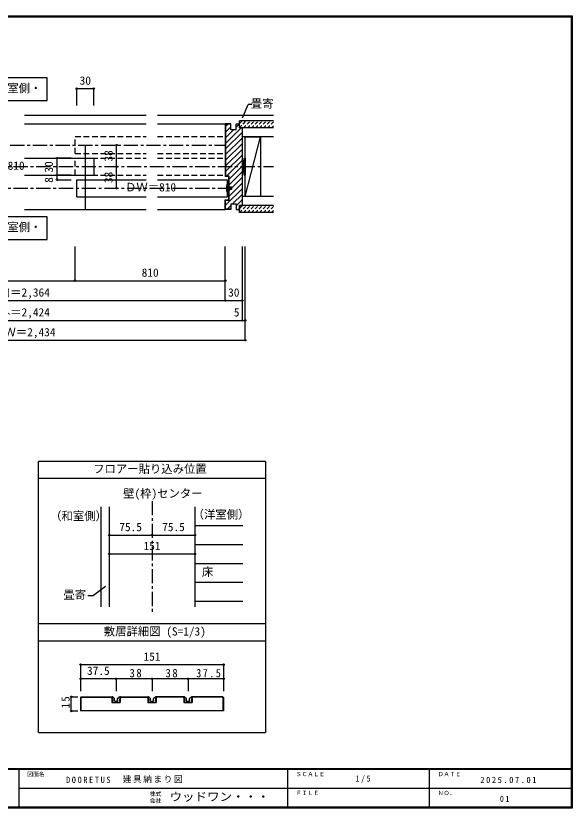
# Model space of a CAD drawing. Units: millimetres at full size, sheet at 1:5, with parts at other scales. Extents: x -973 to 977, y -701 to 696.
# Drawn here: x -3 to 977, y -701 to 696 of the extents above; entities that cross this region are included whole.
import ezdxf
from ezdxf.enums import TextEntityAlignment as Align

# ---------------------------------------------------------------- set-up
doc = ezdxf.new("R2010")
doc.units = ezdxf.units.MM
doc.header["$LTSCALE"] = 5
doc.header["$PDMODE"] = 32
doc.header["$PDSIZE"] = 2.5
for name, pattern in [('CHAIN1', [8, 5, -1, 1, -1]), ('DASHED1', [1.8, 1.2, -0.6]), ('DASHED2', [3, 2, -1])]:
    doc.linetypes.add(name, pattern=pattern)
for name, color, linetype in [('0-1_通り芯', 4, 'CHAIN1'), ('0-2_柱', 7, 'Continuous'), ('0-3_仕上げ', 2, 'Continuous'), ('0-4_枠', 3, 'Continuous'), ('0-6_扉', 6, 'Continuous'), ('0-7_金物', 7, 'Continuous'), ('0-A_文字', 7, 'Continuous'), ('0-B_寸法', 7, 'Continuous'), ('0-C_ハッチ', 4, 'Continuous'), ('2-4_枠', 7, 'Continuous'), ('2-B_ﾊｯﾁ', 4, 'Continuous'), ('F-0_補助線', 7, 'Continuous'), ('F-1_枠', 6, 'Continuous'), ('F-A_文字', 7, 'Continuous')]:
    doc.layers.add(name, color=color, linetype=linetype)
doc.styles.add('ＭＳ ゴシック', font='')
doc.styles.get('ＭＳ ゴシック').set_extended_font_data('MS Gothic')

msp = doc.modelspace()

# ---------------------------------------------------------------- linework, layer by layer
at = {"layer": '0-1_通り芯'}
for p, q in [((-447.347, 430), (450.622, 430)), ((236.653, -159.5), (236.653, -356.007))]:
    msp.add_line(p, q, dxfattribs=at)
at = {"layer": '0-2_柱'}
for p, q in [((400.653, 482.5), (427.653, 482.5)), ((400.653, 377.5), (427.653, 482.5)), ((427.653, 482.5), (427.653, 377.5))]:
    msp.add_line(p, q, dxfattribs=at)
msp.add_lwpolyline([(427.653, 377.5), (400.653, 377.5), (400.653, 482.5)], dxfattribs=at)
at = {"layer": '0-3_仕上げ'}
for p, q in [((11.653, 520.5), (226.32, 520.5)), ((246.32, 520.5), (450.622, 520.5)), ((450.653, 511), (390.653, 511)), ((390.653, 498.5), (390.653, 511)), ((450.653, 498.5), (390.653, 498.5)), ((395.653, 482.5), (395.653, 498.5)), ((450.653, 482.5), (395.653, 482.5)), ((395.653, 361.5), (395.653, 377.5)), ((450.653, 377.5), (395.653, 377.5)), ((450.653, 361.5), (390.653, 361.5)), ((390.653, 349), (390.653, 361.5)), ((450.653, 349), (390.653, 349)), ((146.153, -169.5), (146.153, -346.007))]:
    msp.add_line(p, q, dxfattribs=at)
at = {"layer": '0-4_枠', "color": 4}
for p, q in [((11.653, 505.5), (226.32, 505.5)), ((246.32, 505.5), (365.653, 505.5)), ((11.653, 354.5), (226.32, 354.5)), ((246.32, 354.5), (365.653, 354.5))]:
    msp.add_line(p, q, dxfattribs=at)
at = {"layer": '0-4_枠'}
for p, q in [((365.653, 505.5), (365.653, 412.5)), ((375.653, 505.5), (365.653, 505.5)), ((366.153, 505), (366.153, 413)), ((375.653, 505), (366.153, 505)), ((375.653, 495.5), (375.653, 505.5)), ((384.653, 505.5), (390.653, 505.5)), ((384.653, 495.5), (384.653, 505.5)), ((390.653, 498.5), (390.653, 505.5)), ((375.653, 495.5), (384.653, 495.5)), ((390.653, 498.5), (395.653, 498.5)), ((395.653, 361.5), (395.653, 498.5)), ((371.653, 412.5), (365.653, 412.5)), ((372.153, 413), (366.153, 413)), ((371.653, 371.5), (371.653, 412.5)), ((372.153, 371), (372.153, 413)), ((365.653, 371.5), (371.653, 371.5)), ((365.653, 354.5), (365.653, 371.5)), ((366.153, 371), (372.153, 371)), ((366.153, 355), (366.153, 371)), ((375.653, 364.5), (375.653, 354.5)), ((375.653, 364.5), (384.653, 364.5)), ((384.653, 364.5), (384.653, 354.5)), ((375.653, 354.5), (365.653, 354.5)), ((375.653, 355), (366.153, 355)), ((384.653, 354.5), (390.653, 354.5)), ((390.653, 361.5), (395.653, 361.5)), ((390.653, 361.5), (390.653, 354.5)), ((161.153, -169.5), (161.153, -346.007)), ((312.153, -169.5), (312.153, -346.007))]:
    msp.add_line(p, q, dxfattribs=at)
at = {"layer": '0-6_扉', "color": 2, "linetype": 'DASHED2'}
for p, q in [((100.986, 453), (100.986, 483)), ((100.986, 483), (226.32, 483)), ((246.32, 483), (365.653, 483)), ((365.653, 483), (365.653, 453)), ((100.986, 453), (226.32, 453)), ((246.32, 453), (365.653, 453)), ((100.986, 415), (100.986, 445)), ((100.986, 445), (226.32, 445)), ((246.32, 445), (365.653, 445)), ((365.653, 445), (365.653, 415)), ((100.986, 415), (226.32, 415)), ((246.32, 415), (365.653, 415))]:
    msp.add_line(p, q, dxfattribs=at)
at = {"layer": '0-6_扉', "color": 3}
msp.add_line((118.986, 467.5), (118.986, 354.5), dxfattribs=at)
at = {"layer": '0-6_扉'}
for p, q in [((11.653, 445), (133.986, 445)), ((133.986, 445), (133.986, 415)), ((11.653, 415), (133.986, 415)), ((103.986, 377), (103.986, 407)), ((103.986, 407), (226.32, 407)), ((246.32, 407), (368.653, 407)), ((368.653, 407), (368.653, 377)), ((103.986, 377), (226.32, 377)), ((246.32, 377), (368.653, 377))]:
    msp.add_line(p, q, dxfattribs=at)
at = {"layer": '0-7_金物'}
for p, q in [((396.653, 439), (395.653, 439)), ((398.653, 440), (396.653, 440)), ((396.653, 420), (396.653, 440)), ((398.653, 415), (398.653, 445)), ((398.653, 445), (400.653, 445)), ((400.653, 445), (400.653, 415)), ((396.653, 421), (395.653, 421)), ((398.653, 420), (396.653, 420)), ((398.653, 415), (400.653, 415)), ((371.653, 399.5), (368.653, 399.5)), ((371.653, 384.5), (371.653, 399.5)), ((371.653, 394.5), (376.653, 394.5)), ((376.653, 394.5), (376.653, 389.5)), ((368.653, 384.5), (371.653, 384.5)), ((376.653, 389.5), (371.653, 389.5))]:
    msp.add_line(p, q, dxfattribs=at)
msp.add_arc((396.278, 392), 28.625, 164.81071, 195.18929, dxfattribs=at)
at = {"layer": '0-A_文字'}
for p, q in [((51.653, 586.5), (-48.347, 586.5)), ((395.659, 515.76), (405.622, 539.482)), ((412.215, 539.482), (405.622, 539.482)), ((51.653, 341.75), (-48.347, 341.75)), ((51.653, 301.75), (51.653, 341.75)), ((-48.347, 301.75), (51.653, 301.75)), ((154.653, -310.015), (133.573, -325.825)), ((123.729, -325.825), (133.573, -325.825))]:
    msp.add_line(p, q, dxfattribs=at)
at = {"layer": '0-A_文字', "color": 3}
for p, q in [((36.653, -567.5), (36.653, -89.5)), ((436.653, -89.5), (36.653, -89.5)), ((436.653, -89.5), (436.653, -567.5)), ((436.653, -119.5), (36.653, -119.5)), ((436.653, -376.007), (36.653, -376.007)), ((36.653, -406.026), (436.653, -406.026)), ((36.653, -567.5), (436.653, -567.5))]:
    msp.add_line(p, q, dxfattribs=at)
at = {"layer": '0-A_文字'}
msp.add_lwpolyline([(-48.347, 546.5), (51.653, 546.5), (51.653, 586.5)], dxfattribs=at)
at = {"layer": '0-B_寸法', "color": 4}
for p, q in [((103.986, 567.5), (133.986, 567.5)), ((103.986, 537.5), (103.986, 567.5)), ((133.986, 537.5), (133.986, 567.5)), ((173.986, 430), (173.986, 468)), ((68.94, 445), (68.94, 407)), ((93.986, 445), (68.94, 445)), ((173.986, 392), (173.986, 430)), ((93.986, 415), (68.94, 415)), ((68.94, 407), (93.986, 407)), ((100.986, 229), (100.986, 289)), ((365.653, 194), (365.653, 289)), ((395.653, 159), (395.653, 289)), ((400.653, 124), (400.653, 289)), ((-362.347, 229), (100.986, 229)), ((100.986, 229), (365.653, 229)), ((-362.347, 194), (365.653, 194)), ((365.653, 194), (395.653, 194)), ((-392.347, 159), (395.653, 159)), ((395.653, 159), (400.653, 159)), ((-397.347, 124), (400.653, 124)), ((312.153, -202.801), (396.653, -202.801)), ((161.153, -219.452), (236.653, -219.452)), ((236.653, -219.452), (312.153, -219.452)), ((312.153, -236.103), (396.653, -236.103)), ((161.153, -252.753), (312.153, -252.753)), ((312.153, -269.404), (396.653, -269.404)), ((312.153, -302.706), (396.653, -302.706)), ((312.153, -336.007), (396.653, -336.007))]:
    msp.add_line(p, q, dxfattribs=at)
at = {"layer": '0-B_寸法', "color": 4, "linetype": 'CHAIN1'}
for p, q in [((-373.347, 468), (365.653, 468)), ((-447.347, 392), (376.653, 392))]:
    msp.add_line(p, q, dxfattribs=at)
at = {"layer": '0-B_寸法'}
for p in [(103.986, 567.5), (133.986, 567.5), (173.986, 468), (68.94, 445), (173.986, 430), (68.94, 415), (68.94, 407), (173.986, 392), (100.986, 229), (365.653, 229), (365.653, 194), (395.653, 194), (395.653, 159), (400.653, 159), (400.653, 124), (161.153, -219.452), (236.653, -219.452), (312.153, -219.452), (161.153, -252.753), (312.153, -252.753)]:
    msp.add_point(p, dxfattribs=at)
at = {"layer": '0-C_ハッチ'}
for p, q in [((370.39, 505), (366.153, 500.764)), ((390.653, 505.465), (384.653, 499.465)), ((375.653, 500.364), (366.153, 490.864)), ((393.588, 498.5), (366.153, 471.065)), ((380.689, 495.5), (366.153, 480.965)), ((395.653, 490.666), (366.153, 461.166)), ((395.653, 480.766), (366.153, 451.266)), ((395.653, 470.867), (366.153, 441.367)), ((395.653, 460.967), (366.153, 431.467)), ((395.653, 451.068), (366.153, 421.568)), ((395.653, 441.168), (367.485, 413)), ((395.653, 431.269), (372.153, 407.769)), ((395.653, 421.369), (372.153, 397.869)), ((395.653, 411.47), (372.153, 387.97)), ((395.653, 391.671), (366.153, 362.171)), ((395.653, 401.57), (372.153, 378.07)), ((395.653, 381.771), (378.382, 364.5)), ((395.653, 371.872), (384.653, 360.872)), ((375.653, 361.771), (368.882, 355)), ((390.653, 356.972), (388.181, 354.5))]:
    msp.add_line(p, q, dxfattribs=at)
at = {"layer": '0-C_ハッチ', "linetype": 'DASHED1'}
for p, q in [((390.653, 498.718), (402.935, 511)), ((390.653, 505.789), (395.864, 511)), ((397.506, 498.5), (410.006, 511)), ((404.577, 498.5), (417.077, 511)), ((411.648, 498.5), (424.148, 511)), ((418.719, 498.5), (431.219, 511)), ((425.791, 498.5), (438.291, 511)), ((432.862, 498.5), (445.362, 511)), ((439.933, 498.5), (450.653, 509.22)), ((448.004, 499.5), (450.653, 502.149)), ((390.653, 349.218), (402.935, 361.5)), ((390.653, 356.289), (395.864, 361.5)), ((397.506, 349), (410.006, 361.5)), ((404.577, 349), (417.077, 361.5)), ((411.648, 349), (424.148, 361.5)), ((418.719, 349), (431.219, 361.5)), ((425.791, 349), (438.291, 361.5)), ((432.862, 349), (445.362, 361.5)), ((439.933, 349), (450.653, 359.72)), ((447.004, 349), (450.653, 352.649))]:
    msp.add_line(p, q, dxfattribs=at)
at = {"layer": '2-4_枠', "color": 3}
for p, q in [((111.998, -504.501), (110.82, -505.68)), ((110.82, -505.68), (110.82, -529.502)), ((111.653, -505.335), (165.986, -505.335)), ((111.653, -529.502), (111.653, -505.335)), ((111.998, -504.501), (165.986, -504.501)), ((180.653, -504.501), (229.32, -504.501)), ((180.653, -504.501), (180.653, -514.501)), ((180.653, -505.335), (229.32, -505.335)), ((229.32, -504.501), (229.32, -514.501)), ((229.32, -514.501), (243.986, -514.501)), ((292.653, -504.501), (243.986, -504.501)), ((243.986, -504.501), (243.986, -514.501)), ((292.653, -505.335), (243.986, -505.335)), ((292.653, -504.501), (292.653, -514.501)), ((292.653, -514.501), (307.32, -514.501)), ((361.308, -504.501), (307.32, -504.501)), ((307.32, -504.501), (307.32, -514.501)), ((361.653, -505.335), (307.32, -505.335)), ((362.486, -505.68), (361.308, -504.501)), ((361.653, -529.502), (361.653, -505.335)), ((362.486, -505.68), (362.486, -529.502)), ((362.486, -529.502), (110.82, -529.502))]:
    msp.add_line(p, q, dxfattribs=at)
at = {"layer": '2-4_枠'}
for p, q in [((165.82, -504.502), (166.725, -504.502)), ((165.82, -506.168), (165.82, -504.502)), ((166.986, -514.502), (166.177, -512.458)), ((167.486, -512.002), (166.486, -512.002)), ((168.82, -514.502), (166.986, -514.502)), ((169.423, -506.855), (167.314, -504.746)), ((167.486, -512.002), (167.486, -509.895)), ((168.82, -514.502), (169.153, -514.168)), ((169.153, -514.168), (169.486, -514.502)), ((177.153, -514.502), (169.486, -514.502)), ((169.777, -507.002), (170.32, -507.002)), ((170.653, -511.502), (170.653, -507.335)), ((173.32, -512.502), (173.82, -512.002)), ((173.82, -512.002), (175.486, -512.002)), ((175.986, -511.502), (175.986, -507.335)), ((176.863, -507.002), (176.32, -507.002)), ((177.486, -514.168), (177.153, -514.502)), ((177.216, -506.855), (179.326, -504.746)), ((177.82, -514.502), (177.486, -514.168)), ((177.82, -514.502), (179.653, -514.502)), ((179.153, -512.002), (179.153, -509.895)), ((179.153, -512.002), (180.153, -512.002)), ((179.653, -514.502), (180.463, -512.458)), ((229.153, -504.502), (230.058, -504.502)), ((229.153, -506.168), (229.153, -504.502)), ((230.32, -514.502), (229.51, -512.458)), ((230.82, -512.002), (229.82, -512.002)), ((232.153, -514.502), (230.32, -514.502)), ((232.757, -506.855), (230.647, -504.746)), ((230.82, -512.002), (230.82, -509.895)), ((232.153, -514.502), (232.486, -514.168)), ((232.486, -514.168), (232.82, -514.502)), ((240.486, -514.502), (232.82, -514.502)), ((233.11, -507.002), (233.653, -507.002)), ((233.986, -511.502), (233.986, -507.335)), ((236.653, -512.502), (237.153, -512.002)), ((237.153, -512.002), (238.82, -512.002)), ((239.32, -511.502), (239.32, -507.335)), ((240.196, -507.002), (239.653, -507.002)), ((240.82, -514.168), (240.486, -514.502)), ((240.549, -506.855), (242.659, -504.746)), ((241.153, -514.502), (240.82, -514.168)), ((241.153, -514.502), (242.986, -514.502)), ((242.486, -512.002), (242.486, -509.895)), ((242.486, -512.002), (243.486, -512.002)), ((242.986, -514.502), (243.796, -512.458)), ((292.486, -504.502), (293.391, -504.502)), ((292.486, -506.168), (292.486, -504.502)), ((293.653, -514.502), (292.843, -512.458)), ((294.153, -512.002), (293.153, -512.002)), ((295.486, -514.502), (293.653, -514.502)), ((296.09, -506.855), (293.981, -504.746)), ((294.153, -512.002), (294.153, -509.895)), ((295.486, -514.502), (295.82, -514.168)), ((295.82, -514.168), (296.153, -514.502)), ((303.82, -514.502), (296.153, -514.502)), ((296.444, -507.002), (296.986, -507.002)), ((297.32, -511.502), (297.32, -507.335)), ((299.986, -512.502), (300.486, -512.002)), ((300.486, -512.002), (302.153, -512.002)), ((302.653, -511.502), (302.653, -507.335)), ((303.529, -507.002), (302.986, -507.002)), ((304.153, -514.168), (303.82, -514.502)), ((303.883, -506.855), (305.992, -504.746)), ((304.486, -514.502), (304.153, -514.168)), ((304.486, -514.502), (306.32, -514.502)), ((305.82, -512.002), (305.82, -509.895)), ((305.82, -512.002), (306.82, -512.002)), ((306.32, -514.502), (307.13, -512.458))]:
    msp.add_line(p, q, dxfattribs=at)
at = {"layer": '2-4_枠', "color": 3}
msp.add_lwpolyline([(165.986, -504.501), (165.986, -514.501), (180.653, -514.501)], dxfattribs=at)
at = {"layer": '2-4_枠'}
for points in [[(171.153, -512.002), (172.82, -512.002), (173.32, -512.502)], [(180.82, -506.168), (180.82, -504.502), (179.915, -504.502)], [(234.486, -512.002), (236.153, -512.002), (236.653, -512.502)], [(244.153, -506.168), (244.153, -504.502), (243.248, -504.502)], [(297.82, -512.002), (299.486, -512.002), (299.986, -512.502)], [(307.486, -506.168), (307.486, -504.502), (306.582, -504.502)]]:
    msp.add_lwpolyline(points, dxfattribs=at)
for centre, radius, start, end in [((162.486, -509.895), 5, 0, 48.19), ((166.486, -512.335), 0.333, 90, 201.616), ((166.725, -505.335), 0.833, 45, 90), ((169.777, -506.502), 0.5, 225, 270), ((170.32, -507.335), 0.333, 0, 90), ((171.153, -511.502), 0.5, 180, 270), ((175.486, -511.502), 0.5, 270, 0), ((176.32, -507.335), 0.333, 90, 180), ((176.863, -506.502), 0.5, 270, 315), ((184.153, -509.895), 5, 131.81, 180), ((179.915, -505.335), 0.833, 90, 135), ((180.153, -512.335), 0.333, 338.384, 90), ((225.82, -509.895), 5, 0, 48.19), ((229.82, -512.335), 0.333, 90, 201.616), ((230.058, -505.335), 0.833, 45, 90), ((233.11, -506.502), 0.5, 225, 270), ((233.653, -507.335), 0.333, 0, 90), ((234.486, -511.502), 0.5, 180, 270), ((238.82, -511.502), 0.5, 270, 0), ((239.653, -507.335), 0.333, 90, 180), ((240.196, -506.502), 0.5, 270, 315), ((247.486, -509.895), 5, 131.81, 180), ((243.248, -505.335), 0.833, 90, 135), ((243.486, -512.335), 0.333, 338.384, 90), ((289.153, -509.895), 5, 0, 48.19), ((293.153, -512.335), 0.333, 90, 201.616), ((293.391, -505.335), 0.833, 45, 90), ((296.444, -506.502), 0.5, 225, 270), ((296.986, -507.335), 0.333, 0, 90), ((297.82, -511.502), 0.5, 180, 270), ((302.153, -511.502), 0.5, 270, 0), ((302.986, -507.335), 0.333, 90, 180), ((303.529, -506.502), 0.5, 270, 315), ((310.82, -509.895), 5, 131.81, 180), ((306.582, -505.335), 0.833, 90, 135), ((306.82, -512.335), 0.333, 338.384, 90)]:
    msp.add_arc(centre, radius, start, end, dxfattribs=at)
at = {"layer": '2-B_ﾊｯﾁ'}
for p, q in [((110.82, -447.835), (362.486, -447.835)), ((110.82, -447.835), (110.82, -472.835)), ((362.486, -447.835), (362.486, -472.835)), ((173.32, -472.835), (110.82, -472.835)), ((110.82, -472.835), (110.82, -494.501)), ((236.653, -472.835), (173.32, -472.835)), ((173.32, -472.835), (173.32, -494.501)), ((299.986, -472.835), (236.653, -472.835)), ((236.653, -472.835), (236.653, -494.501)), ((362.486, -472.835), (299.986, -472.835)), ((299.986, -472.835), (299.986, -494.501)), ((362.486, -472.835), (362.486, -494.501)), ((94.153, -529.502), (94.153, -504.502)), ((94.153, -504.502), (105.82, -504.502)), ((94.153, -529.502), (105.82, -529.502))]:
    msp.add_line(p, q, dxfattribs=at)
at = {"layer": '2-B_ﾊｯﾁ', "color": 7}
for p in [(110.82, -447.835), (362.486, -447.835), (110.82, -472.835), (173.32, -472.835), (236.653, -472.835), (299.986, -472.835), (362.486, -472.835), (94.153, -504.502), (94.153, -529.502)]:
    msp.add_point(p, dxfattribs=at)
at = {"layer": 'F-1_枠'}
for p, q in [((-973.347, 695.833), (976.653, 695.833)), ((-973.347, 695), (976.653, 695)), ((-973.347, 694.167), (976.653, 694.167)), ((974.986, 695.833), (974.986, -700.833)), ((975.82, 695.833), (975.82, -700.833)), ((976.653, 695.833), (976.653, -700.833)), ((976.653, -631.667), (-973.347, -631.667)), ((976.653, -632.5), (-973.347, -632.5)), ((1.653, -632.5), (1.653, -699.167)), ((474.986, -632.5), (474.986, -699.167)), ((724.986, -632.5), (724.986, -699.167)), ((1.653, -665.833), (974.986, -665.834)), ((976.653, -699.167), (-973.347, -699.167)), ((976.653, -700), (-973.347, -700)), ((976.653, -700.833), (-973.347, -700.833))]:
    msp.add_line(p, q, dxfattribs=at)

# ---------------------------------------------------------------- texts
at = {"layer": '0-A_文字', "style": 'ＭＳ ゴシック'}
for s, p in [('和室側・', (-38.347, 556.5)), ('畳寄', (410.622, 529.482)), ('洋室側・', (-38.347, 311.75)), ('フロアー貼り込み位置', (132.903, -114.5)), ('（和室側）', (57.077, -197.697)), ('（洋室側）', (308.142, -194.895)), ('畳寄', (80.301, -336.266)), ('敷居詳細図 (S=1/3)', (151.653, -401.016))]:
    msp.add_text(s, height=14.66, dxfattribs=at).set_placement(p, align=Align.BOTTOM_LEFT)
at = {"layer": '0-B_寸法', "style": 'ＭＳ ゴシック'}
for s, p in [('30', (108.986, 570)), ('ＤＷ＝810', (-77.788, 420)), ('ＤＷ＝810', (188.978, 382)), ('810', (218.32, 231.5)), ('枠内＝2,364', (-53.347, 196.5)), ('30', (370.653, 196.5)), ('枠外＝2,424', (-53.347, 161.5)), ('5', (380.653, 161.5)), ('ＲＯＷ＝2,434', (-63.347, 126.5)), ('壁(枠)センター', (185.678, -157.866)), ('75.5', (178.903, -216.952)), ('75.5', (254.403, -216.952)), ('151', (221.653, -250.253)), ('床', (324.428, -296.055))]:
    msp.add_text(s, height=14.66, dxfattribs=at).set_placement(p, align=Align.BOTTOM_LEFT)
for s, p in [('38', (171.486, 439)), ('30', (66.44, 419.5)), ('38', (171.486, 401)), ('8', (66.44, 401.5))]:
    msp.add_text(s, height=14.66, rotation=90, dxfattribs=at).set_placement(p, align=Align.BOTTOM_LEFT)
at = {"layer": '2-B_ﾊｯﾁ', "color": 7, "style": 'ＭＳ ゴシック'}
for s, p in [('151', (221.653, -445.335)), ('37.5', (122.07, -470.335))]:
    msp.add_text(s, height=14.66, dxfattribs=at).set_placement(p, align=Align.BOTTOM_LEFT)
at = {"layer": '2-B_ﾊｯﾁ', "color": 7, "char_height": 14.66, "attachment_point": 7, "style": 'ＭＳ ゴシック'}
for s, insert in [('\\T1.27;\\W0.95;38', (196.861, -470.335)), ('\\T1.27;\\W0.95;38', (260.195, -470.335)), ('\\T1.28;\\W0.9;37.5', (314.361, -470.335))]:
    msp.add_mtext(s, dxfattribs=dict(at, insert=insert))
at = {"layer": '2-B_ﾊｯﾁ', "color": 7, "insert": (91.653, -525.127), "char_height": 14.66, "attachment_point": 7, "rotation": 90, "style": 'ＭＳ ゴシック'}
msp.add_mtext('\\T1.27;\\W0.95;15', dxfattribs=at)
at = {"layer": 'F-0_補助線', "char_height": 11, "attachment_point": 7, "style": 'ＭＳ ゴシック'}
for s, insert in [('\\T1.39;\\W0.85;DOORETUS', (84.986, -656.667)), ('\\T1.17;建具納まり図', (184.986, -656.667))]:
    msp.add_mtext(s, dxfattribs=dict(at, insert=insert))
at = {"layer": 'F-A_文字', "style": 'ＭＳ ゴシック'}
for s, p in [('図面名', (16.653, -646.667)), ('ＳＣＡＬＥ', (489.986, -646.667)), ('ＤＡＴＥ', (739.986, -646.667)), ('ＮＯ．', (739.986, -680.001)), ('株式', (232.486, -681.5)), ('会社', (232.486, -693.5)), ('ＦＩＬＥ', (489.986, -680))]:
    msp.add_text(s, height=7.331, dxfattribs=at).set_placement(p, align=Align.BOTTOM_LEFT)
at = {"layer": 'F-A_文字', "style": 'ＭＳ ゴシック', "width": 1.1}
msp.add_text('ウッドワン・・・', height=14.66, dxfattribs=at).set_placement((267.486, -692.5), align=Align.BOTTOM_LEFT)
at = {"layer": 'F-A_文字', "char_height": 11, "attachment_point": 7, "style": 'ＭＳ ゴシック'}
for s, insert in [('\\T1.38;\\W0.9;1/5', (594.986, -656.667)), ('\\T1.39;\\W0.85;2025.07.01', (814.986, -656.667)), ('\\T1.36;\\W0.9;01', (849.361, -690.001))]:
    msp.add_mtext(s, dxfattribs=dict(at, insert=insert))

doc.saveas('drawing.dxf')
